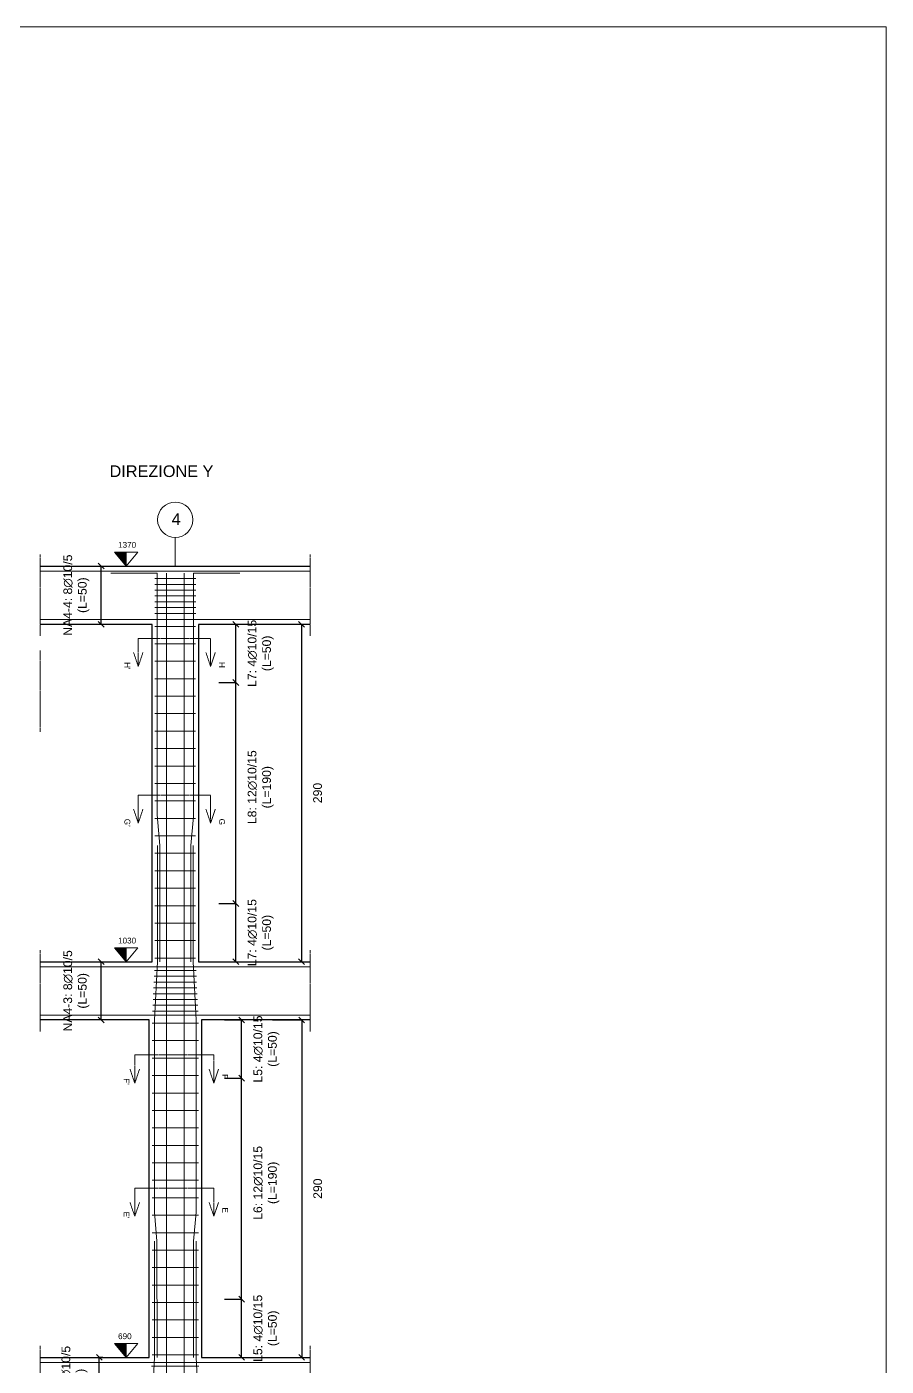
# Model space of a CAD drawing. Header units: millimetres. Extents: x -455371 to 117772, y -78417 to 116564.
# Drawn here: x -304260 to -296873, y 58713 to 70223 of the extents above; entities that cross this region are included whole.
import ezdxf

# ---------------------------------------------------------------- set-up
doc = ezdxf.new("R2010")
doc.units = ezdxf.units.MM
doc.linetypes.add('ACAD_ISO02W100', pattern=[15, 12, -3])
doc.layers.get('0').update_dxf_attribs({"color": 255})
for name, color, linetype, lineweight in [('armature', 5, 'Continuous', 18), ('Cls', 7, 'Continuous', 25), ('fili fissi', 210, 'Continuous', 18), ('quote', 5, 'Continuous', 15), ('Scritte', 7, 'Continuous', 15), ('staffe', 10, 'Continuous', 15), ('tratteggio 1 a 50', 230, 'ACAD_ISO02W100', 15)]:
    doc.layers.add(name, color=color, linetype=linetype, lineweight=lineweight)
doc.layers.add('RETINI', color=253, linetype='Continuous')
doc.styles.get("Standard").update_dxf_attribs({"font": 'arial.ttf'})
doc.dimstyles.new('scala1 a 50', dxfattribs={"dimtxt": 75, "dimasz": 50, "dimexe": 0.18, "dimexo": 250, "dimgap": 100, "dimtad": 2, "dimdec": 0, "dimlfac": 0.1, "dimzin": 0, "dimdsep": 46, "dimtxsty": 'Standard', "dimblk": 'OBLIQUE', "dimcen": -100, "dimadec": 0, "dimazin": 0, "dimtfac": 1, "dimtdec": 0, "dimtofl": 0, "dimtmove": 0, "dimatfit": 3, "dimfxl": 250, "dimfxlon": 1, "dimtolj": 1, "dimtzin": 0, "dimarcsym": 0})

# ---------------------------------------------------------------- blocks, each defined once
blk = doc.blocks.new('_Oblique')
at = {"color": 0, "linetype": 'ByBlock', "lineweight": -2}
blk.add_line((-0.5, -0.5), (0.5, 0.5), dxfattribs=at)
blk = doc.blocks.new('*D1661')
at = {"layer": 'Defpoints', "color": 0, "transparency": 16777216}
for p in [(-302859, 65089), (-302859, 62189), (-301898, 62189)]:
    blk.add_point(p, dxfattribs=at)
at = {"layer": 'quote', "color": 0, "lineweight": -2, "transparency": 16777216}
for p, q in [((-302148, 65089), (-301898, 65089)), ((-301898, 65089), (-301898, 62189)), ((-302148, 62189), (-301898, 62189))]:
    blk.add_line(p, q, dxfattribs=at)
at = {"layer": 'quote', "color": 0, "lineweight": -2, "transparency": 16777216, "xscale": 50, "yscale": 50, "zscale": 50}
for p, rotation in [((-301898, 65089), 90), ((-301898, 62189), 270)]:
    blk.add_blockref('_Oblique', p, dxfattribs=dict(at, rotation=rotation))
at = {"layer": 'quote', "color": 0, "transparency": 16777216, "insert": (-301760, 63639), "char_height": 75, "attachment_point": 5, "rotation": 90}
blk.add_mtext('\\A1;290', dxfattribs=at)
blk = doc.blocks.new('*D1658')
at = {"layer": 'Defpoints', "color": 0, "transparency": 16777216}
for p in [(-302809, 61689), (-302809, 58789), (-301897, 58789)]:
    blk.add_point(p, dxfattribs=at)
at = {"layer": 'quote', "color": 0, "lineweight": -2, "transparency": 16777216}
for p, q in [((-302147, 61689), (-301897, 61689)), ((-301897, 61689), (-301897, 58789)), ((-302147, 58789), (-301897, 58789))]:
    blk.add_line(p, q, dxfattribs=at)
at = {"layer": 'quote', "color": 0, "lineweight": -2, "transparency": 16777216, "xscale": 50, "yscale": 50, "zscale": 50}
for p, rotation in [((-301897, 61689), 90), ((-301897, 58789), 270)]:
    blk.add_blockref('_Oblique', p, dxfattribs=dict(at, rotation=rotation))
at = {"layer": 'quote', "color": 0, "transparency": 16777216, "insert": (-301759, 60239), "char_height": 75, "attachment_point": 5, "rotation": 90}
blk.add_mtext('\\A1;290', dxfattribs=at)
blk = doc.blocks.new('*D1745')
at = {"layer": 'Defpoints', "color": 0, "transparency": 16777216}
for p in [(-302809, 59289), (-302413, 59289), (-302809, 58789)]:
    blk.add_point(p, dxfattribs=at)
at = {"layer": 'quote', "color": 0, "lineweight": -2, "transparency": 16777216}
for p, q in [((-302559, 59289), (-302412, 59289)), ((-302413, 58789), (-302413, 59289)), ((-302559, 58789), (-302412, 58789))]:
    blk.add_line(p, q, dxfattribs=at)
at = {"layer": 'quote', "color": 0, "lineweight": -2, "transparency": 16777216, "xscale": 50, "yscale": 50, "zscale": 50}
for p, rotation in [((-302413, 59289), 90), ((-302413, 58789), 270)]:
    blk.add_blockref('_Oblique', p, dxfattribs=dict(at, rotation=rotation))
at = {"layer": 'quote', "color": 0, "transparency": 16777216, "insert": (-302200, 59039), "char_height": 75, "attachment_point": 5, "rotation": 90}
blk.add_mtext('\\A1;L5: {\\A0;4∅10/15} \\P(L=50)', dxfattribs=at)
blk = doc.blocks.new('*D1746')
at = {"layer": 'Defpoints', "color": 0, "transparency": 16777216}
for p in [(-302809, 61189), (-302413, 61189), (-302809, 59289)]:
    blk.add_point(p, dxfattribs=at)
at = {"layer": 'quote', "color": 0, "lineweight": -2, "transparency": 16777216}
for p, q in [((-302559, 61189), (-302412, 61189)), ((-302413, 59289), (-302413, 61189)), ((-302559, 59289), (-302412, 59289))]:
    blk.add_line(p, q, dxfattribs=at)
at = {"layer": 'quote', "color": 0, "lineweight": -2, "transparency": 16777216, "xscale": 50, "yscale": 50, "zscale": 50}
for p, rotation in [((-302413, 61189), 90), ((-302413, 59289), 270)]:
    blk.add_blockref('_Oblique', p, dxfattribs=dict(at, rotation=rotation))
at = {"layer": 'quote', "color": 0, "transparency": 16777216, "insert": (-302200, 60289), "char_height": 75, "attachment_point": 5, "rotation": 90}
blk.add_mtext('\\A1;L6: {\\A0;12∅10/15} \\P(L=190)', dxfattribs=at)
blk = doc.blocks.new('*D1747')
at = {"layer": 'Defpoints', "color": 0, "transparency": 16777216}
for p in [(-302809, 61689), (-302413, 61689), (-302809, 61189)]:
    blk.add_point(p, dxfattribs=at)
at = {"layer": 'quote', "color": 0, "lineweight": -2, "transparency": 16777216}
for p, q in [((-302559, 61689), (-302412, 61689)), ((-302413, 61189), (-302413, 61689)), ((-302559, 61189), (-302412, 61189))]:
    blk.add_line(p, q, dxfattribs=at)
at = {"layer": 'quote', "color": 0, "lineweight": -2, "transparency": 16777216, "xscale": 50, "yscale": 50, "zscale": 50}
for p, rotation in [((-302413, 61689), 90), ((-302413, 61189), 270)]:
    blk.add_blockref('_Oblique', p, dxfattribs=dict(at, rotation=rotation))
at = {"layer": 'quote', "color": 0, "transparency": 16777216, "insert": (-302200, 61439), "char_height": 75, "attachment_point": 5, "rotation": 90}
blk.add_mtext('\\A1;L5: {\\A0;4∅10/15} \\P(L=50)', dxfattribs=at)
blk = doc.blocks.new('*D1748')
at = {"layer": 'Defpoints', "color": 0, "transparency": 16777216}
for p in [(-302859, 62689), (-302463, 62689), (-302859, 62189)]:
    blk.add_point(p, dxfattribs=at)
at = {"layer": 'quote', "color": 0, "lineweight": -2, "transparency": 16777216}
for p, q in [((-302609, 62689), (-302462, 62689)), ((-302463, 62189), (-302463, 62689)), ((-302609, 62189), (-302462, 62189))]:
    blk.add_line(p, q, dxfattribs=at)
at = {"layer": 'quote', "color": 0, "lineweight": -2, "transparency": 16777216, "xscale": 50, "yscale": 50, "zscale": 50}
for p, rotation in [((-302463, 62689), 90), ((-302463, 62189), 270)]:
    blk.add_blockref('_Oblique', p, dxfattribs=dict(at, rotation=rotation))
at = {"layer": 'quote', "color": 0, "transparency": 16777216, "insert": (-302250, 62439), "char_height": 75, "attachment_point": 5, "rotation": 90}
blk.add_mtext('\\A1;L7: {\\A0;4∅10/15} \\P(L=50)', dxfattribs=at)
blk = doc.blocks.new('*D1749')
at = {"layer": 'Defpoints', "color": 0, "transparency": 16777216}
for p in [(-302859, 64589), (-302463, 64589), (-302859, 62689)]:
    blk.add_point(p, dxfattribs=at)
at = {"layer": 'quote', "color": 0, "lineweight": -2, "transparency": 16777216}
for p, q in [((-302609, 64589), (-302462, 64589)), ((-302463, 62689), (-302463, 64589)), ((-302609, 62689), (-302462, 62689))]:
    blk.add_line(p, q, dxfattribs=at)
at = {"layer": 'quote', "color": 0, "lineweight": -2, "transparency": 16777216, "xscale": 50, "yscale": 50, "zscale": 50}
for p, rotation in [((-302463, 64589), 90), ((-302463, 62689), 270)]:
    blk.add_blockref('_Oblique', p, dxfattribs=dict(at, rotation=rotation))
at = {"layer": 'quote', "color": 0, "transparency": 16777216, "insert": (-302250, 63689), "char_height": 75, "attachment_point": 5, "rotation": 90}
blk.add_mtext('\\A1;L8: {\\A0;12∅10/15} \\P(L=190)', dxfattribs=at)
blk = doc.blocks.new('*D1750')
at = {"layer": 'Defpoints', "color": 0, "transparency": 16777216}
for p in [(-302859, 65089), (-302463, 65089), (-302859, 64589)]:
    blk.add_point(p, dxfattribs=at)
at = {"layer": 'quote', "color": 0, "lineweight": -2, "transparency": 16777216}
for p, q in [((-302609, 65089), (-302462, 65089)), ((-302463, 64589), (-302463, 65089)), ((-302609, 64589), (-302462, 64589))]:
    blk.add_line(p, q, dxfattribs=at)
at = {"layer": 'quote', "color": 0, "lineweight": -2, "transparency": 16777216, "xscale": 50, "yscale": 50, "zscale": 50}
for p, rotation in [((-302463, 65089), 90), ((-302463, 64589), 270)]:
    blk.add_blockref('_Oblique', p, dxfattribs=dict(at, rotation=rotation))
at = {"layer": 'quote', "color": 0, "transparency": 16777216, "insert": (-302250, 64839), "char_height": 75, "attachment_point": 5, "rotation": 90}
blk.add_mtext('\\A1;L7: {\\A0;4∅10/15} \\P(L=50)', dxfattribs=at)
blk = doc.blocks.new('*U3110')
at = {"layer": 'staffe'}
blk.add_lwpolyline([(-200, 0), (200, 0)], dxfattribs=at)
blk = doc.blocks.new('*U3111')
at = {"layer": 'staffe', "color": 0, "linetype": 'ByBlock', "lineweight": -2, "transparency": 16777216}
for p in [(0, 0), (0, -150), (0, -300), (0, -450), (0, -600), (0, -750), (0, -900), (0, -1050), (0, -1200), (0, -1350), (0, -1500), (0, -1650), (0, -1800), (0, -1950), (0, -2100), (0, -2250), (0, -2400), (0, -2550), (0, -2700), (0, -2850)]:
    blk.add_blockref('*U3110', p, dxfattribs=at)
blk = doc.blocks.new('*U3112')
at = {"layer": 'staffe'}
blk.add_lwpolyline([(-175, 0), (175, 0)], dxfattribs=at)
blk = doc.blocks.new('*U3113')
at = {"layer": 'staffe', "color": 0, "linetype": 'ByBlock', "lineweight": -2, "transparency": 16777216}
for p in [(0, 0), (0, -150), (0, -300), (0, -450), (0, -600), (0, -750), (0, -900), (0, -1050), (0, -1200), (0, -1350), (0, -1500), (0, -1650), (0, -1800), (0, -1950), (0, -2100), (0, -2250), (0, -2400), (0, -2550), (0, -2700), (0, -2850)]:
    blk.add_blockref('*U3112', p, dxfattribs=at)
blk = doc.blocks.new('*D3147')
at = {"layer": 'Defpoints', "color": 0, "transparency": 16777216}
for p in [(-303620, 65589), (-303405, 65589), (-303405, 65089)]:
    blk.add_point(p, dxfattribs=at)
at = {"layer": 'quote', "color": 0, "lineweight": -2, "transparency": 16777216}
for p, q in [((-303620, 65589), (-303621, 65589)), ((-303620, 65089), (-303620, 65589)), ((-303620, 65089), (-303621, 65089))]:
    blk.add_line(p, q, dxfattribs=at)
at = {"layer": 'quote', "color": 0, "lineweight": -2, "transparency": 16777216, "xscale": 50, "yscale": 50, "zscale": 50}
for p, rotation in [((-303620, 65589), 90), ((-303620, 65089), 270)]:
    blk.add_blockref('_Oblique', p, dxfattribs=dict(at, rotation=rotation))
at = {"layer": 'quote', "color": 0, "transparency": 16777216, "insert": (-303834, 65339), "char_height": 75, "attachment_point": 5, "rotation": 90}
blk.add_mtext('\\A1;NA4-4: {\\A0;8∅10/5} \\P(L=50)', dxfattribs=at)
blk = doc.blocks.new('*D3148')
at = {"layer": 'Defpoints', "color": 0, "transparency": 16777216}
for p in [(-303620, 62189), (-303405, 62189), (-303405, 61689)]:
    blk.add_point(p, dxfattribs=at)
at = {"layer": 'quote', "color": 0, "lineweight": -2, "transparency": 16777216}
for p, q in [((-303620, 62189), (-303621, 62189)), ((-303620, 61689), (-303620, 62189)), ((-303620, 61689), (-303621, 61689))]:
    blk.add_line(p, q, dxfattribs=at)
at = {"layer": 'quote', "color": 0, "lineweight": -2, "transparency": 16777216, "xscale": 50, "yscale": 50, "zscale": 50}
for p, rotation in [((-303620, 62189), 90), ((-303620, 61689), 270)]:
    blk.add_blockref('_Oblique', p, dxfattribs=dict(at, rotation=rotation))
at = {"layer": 'quote', "color": 0, "transparency": 16777216, "insert": (-303834, 61939), "char_height": 75, "attachment_point": 5, "rotation": 90}
blk.add_mtext('\\A1;NA4-3: {\\A0;8∅10/5} \\P(L=50)', dxfattribs=at)
blk = doc.blocks.new('*D3149')
at = {"layer": 'Defpoints', "color": 0, "transparency": 16777216}
for p in [(-303637, 58789), (-303355, 58789), (-303355, 58289)]:
    blk.add_point(p, dxfattribs=at)
at = {"layer": 'quote', "color": 0, "lineweight": -2, "transparency": 16777216}
for p, q in [((-303605, 58789), (-303637, 58789)), ((-303637, 58289), (-303637, 58789)), ((-303605, 58289), (-303637, 58289))]:
    blk.add_line(p, q, dxfattribs=at)
at = {"layer": 'quote', "color": 0, "lineweight": -2, "transparency": 16777216, "xscale": 50, "yscale": 50, "zscale": 50}
for p, rotation in [((-303637, 58789), 90), ((-303637, 58289), 270)]:
    blk.add_blockref('_Oblique', p, dxfattribs=dict(at, rotation=rotation))
at = {"layer": 'quote', "color": 0, "transparency": 16777216, "insert": (-303850, 58539), "char_height": 75, "attachment_point": 5, "rotation": 90}
blk.add_mtext('\\A1;NA4-2: {\\A0;8∅10/5} \\P(L=50)', dxfattribs=at)

msp = doc.modelspace()

# ---------------------------------------------------------------- hatches: boundary and pattern name
at = {"layer": 'RETINI'}
h = msp.add_hatch(color=256, dxfattribs=at)
h.dxf.hatch_style = 1
h.paths.add_polyline_path([(-303504.5, 65709.9), (-303404.5, 65588.5), (-303404.5, 65709.9)])
h = msp.add_hatch(color=256, dxfattribs=at)
h.dxf.hatch_style = 1
h.paths.add_polyline_path([(-303504.5, 62309.9), (-303404.5, 62188.5), (-303404.5, 62309.9)])
h = msp.add_hatch(color=256, dxfattribs=at)
h.dxf.hatch_style = 1
h.paths.add_polyline_path([(-303504.5, 58909.9), (-303404.5, 58788.5), (-303404.5, 58909.9)])

# ---------------------------------------------------------------- linework, layer by layer
at = {"layer": 'armature'}
for points in [[(-304143.7, 65546.5), (-304143.7, 65546.5), (-304143.7, 65546.5), (-301822.8, 65546.5)], [(-303538.5, 65527.5), (-303138.9, 65527.5)], [(-303116.5, 62188.5), (-303116.5, 63188.5), (-303138.9, 63451.2), (-303138.9, 65527.5)], [(-303060.2, 65527.5), (-303060.2, 50755.5)], [(-302906.4, 65527.5), (-302906.4, 50755.5)], [(-302427.9, 65527.5), (-302827.8, 65527.5), (-302827.8, 63438.5), (-302849.9, 63188.5), (-302849.9, 62188.5)], [(-304143.7, 65130.5), (-304143.7, 65130.5), (-304143.7, 65130.5), (-301822.8, 65130.5)], [(-303137.5, 63188.5), (-303137.5, 62188.5), (-303162.5, 61688.5), (-303162.5, 60038.5), (-303140.7, 59788.5), (-303140.5, 58788.5)], [(-302827.1, 58788.5), (-302827.1, 59788.5), (-302804.4, 60038.5), (-302804.9, 61688.5), (-302830.4, 62188.5), (-302830.1, 63188.5)], [(-304143.7, 62146.5), (-304143.7, 62146.5), (-304143.7, 62146.5), (-301822.8, 62146.5)], [(-304143.7, 61730.5), (-304143.7, 61730.5), (-304143.7, 61730.5), (-301822.8, 61730.5)], [(-303162.5, 59788.5), (-303162.5, 58789.1)], [(-302804.5, 59788.5), (-302804.5, 58789.1)], [(-304143.7, 58746.5), (-304143.7, 58746.5), (-304143.7, 58746.5), (-301822.8, 58746.5)], [(-303162.5, 58789.1), (-303187.5, 58288)], [(-302779.5, 58288), (-302804.5, 58789.1)]]:
    msp.add_lwpolyline(points, dxfattribs=at)
at = {"layer": 'Cls'}
for points in [[(-304143.7, 65588.5), (-303183.5, 65588.5), (-302783.5, 65588.5), (-301822.8, 65588.5)], [(-304143.7, 62188.5), (-303183.5, 62188.5), (-303183.5, 65088.5), (-304143.7, 65088.5)], [(-301822.8, 65088.5), (-302783.5, 65088.5), (-302783.5, 62188.5), (-301822.8, 62188.5)], [(-304143.7, 58788.5), (-303208.5, 58788.5), (-303208.5, 61688.5), (-304143.7, 61688.5)], [(-301822.8, 61688.5), (-302758.5, 61688.5), (-302758.5, 58788.5), (-301822.8, 58788.5)]]:
    msp.add_lwpolyline(points, dxfattribs=at)
at = {"layer": 'fili fissi'}
msp.add_lwpolyline([(-302983.5, 65588.5), (-302983.5, 65835.3)], dxfattribs=at)
msp.add_circle((-302983.5, 65986.9), 151.6, dxfattribs=at)
at = {"layer": 'quote'}
msp.add_lwpolyline([(-348520.9, 70223.3), (-296872.7, 70223.3), (-296872.7, 47890.5), (-348520.9, 47890.5)], close=True, dxfattribs=at)
for points in [[(-303404.5, 65588.5), (-303504.5, 65709.9), (-303304.5, 65709.9), (-303404.5, 65588.5)], [(-303404.5, 65588.5), (-303404.5, 65709.9)], [(-303404.5, 62188.5), (-303504.5, 62309.9), (-303304.5, 62309.9), (-303404.5, 62188.5)], [(-303404.5, 62188.5), (-303404.5, 62309.9)], [(-303404.5, 58788.5), (-303504.5, 58909.9), (-303304.5, 58909.9), (-303404.5, 58788.5)], [(-303404.5, 58788.5), (-303404.5, 58909.9)]]:
    msp.add_lwpolyline(points, dxfattribs=at)
at = {"layer": 'staffe'}
for points in [[(-303158.5, 65482.1), (-302807.9, 65482.1)], [(-303158.5, 65431.4), (-302807.9, 65432.1)], [(-303158.5, 65382.1), (-302807.9, 65382.1)], [(-303158.5, 65332.1), (-302807.9, 65332.1)], [(-303158.5, 65282.1), (-302807.9, 65282.1)], [(-303158.5, 65232.8), (-302807.9, 65232.1)], [(-303158.5, 65182.1), (-302807.9, 65182.1)], [(-303164.7, 62064.6), (-302802.3, 62064.6)], [(-303162, 62114.6), (-302805, 62114.6)], [(-303169.7, 61964.6), (-302797.3, 61964.6)], [(-303167.2, 62014.6), (-302799.8, 62014.6)], [(-302789.8, 61814.6), (-303177.2, 61814.6)], [(-303174.7, 61864.6), (-302792.3, 61864.6)], [(-303172.2, 61914.6), (-302794.8, 61914.6)], [(-303179.7, 61764.6), (-302787.3, 61764.6)], [(-303187, 58714.6), (-302780, 58714.6)]]:
    msp.add_lwpolyline(points, dxfattribs=at)
at = {"layer": 'tratteggio 1 a 50'}
for p, q in [((-302679.9, 64967.8), (-303301.6, 64967.8)), ((-303301.6, 64967.8), (-303301.6, 64726)), ((-302679.9, 64726), (-302679.9, 64967.8)), ((-303301.6, 64726), (-303342, 64845.5)), ((-303261.2, 64845.5), (-303301.6, 64726)), ((-302720.3, 64845.5), (-302720.3, 64845.5)), ((-302720.3, 64845.5), (-302679.9, 64726)), ((-302679.9, 63621.9), (-303301.6, 63621.9)), ((-303301.6, 63621.9), (-303301.6, 63380.1)), ((-302679.9, 63380.1), (-302679.9, 63621.9)), ((-303301.6, 63380.1), (-303342, 63499.7)), ((-303261.2, 63499.7), (-303301.6, 63380.1)), ((-302720.3, 63499.7), (-302720.3, 63499.7)), ((-302720.3, 63499.7), (-302679.9, 63380.1)), ((-302652.1, 61388.9), (-303331.6, 61388.9)), ((-303331.6, 61388.9), (-303331.6, 61147)), ((-302652.1, 61147), (-302652.1, 61388.9)), ((-303331.6, 61147), (-303372, 61266.6)), ((-303372, 61266.6), (-303372, 61266.6)), ((-303291.3, 61266.6), (-303331.6, 61147)), ((-303291.3, 61266.6), (-303291.3, 61266.6)), ((-302692.5, 61266.6), (-302692.5, 61266.6)), ((-302692.5, 61266.6), (-302652.1, 61147)), ((-302652.1, 60243.5), (-303331.6, 60243.5)), ((-303331.6, 60243.5), (-303331.6, 60001.7)), ((-302652.1, 60001.7), (-302652.1, 60243.5)), ((-303331.6, 60001.7), (-303372, 60121.2)), ((-303372, 60121.2), (-303372, 60121.2)), ((-303291.3, 60121.2), (-303331.6, 60001.7)), ((-303291.3, 60121.2), (-303291.3, 60121.2)), ((-302692.5, 60121.2), (-302692.5, 60121.2)), ((-302692.5, 60121.2), (-302652.1, 60001.7))]:
    msp.add_line(p, q, dxfattribs=at)
for points in [[(-304143.7, 65688.5), (-304143.7, 64988.5)], [(-301822.8, 65688.5), (-301822.8, 64988.5)], [(-304143.7, 64863.4), (-304143.7, 64163.4)], [(-304143.7, 62288.5), (-304143.7, 61588.5)], [(-301822.8, 62288.5), (-301822.8, 61588.5)], [(-304143.7, 58888.5), (-304143.7, 58188.5)], [(-301822.8, 58888.5), (-301822.8, 58188.5)]]:
    msp.add_lwpolyline(points, dxfattribs=at)
for points in [[(-302679.9, 64726), (-302639.5, 64845.5), (-302639.5, 64845.5), (-302639.5, 64845.5)], [(-302679.9, 63380.1), (-302639.5, 63499.7), (-302639.5, 63499.7), (-302639.5, 63499.7)], [(-302652.1, 61147), (-302611.7, 61266.6), (-302611.7, 61266.6), (-302611.7, 61266.6)], [(-302652.1, 61147), (-302611.7, 61266.6), (-302611.7, 61266.6), (-302611.7, 61266.6)], [(-302652.1, 60001.7), (-302611.7, 60121.2), (-302611.7, 60121.2), (-302611.7, 60121.2)], [(-302652.1, 60001.7), (-302611.7, 60121.2), (-302611.7, 60121.2), (-302611.7, 60121.2)]]:
    msp.add_lwpolyline(points, close=True, dxfattribs=at)

# ---------------------------------------------------------------- block references
at = {"layer": 'staffe'}
for name, p in [('*U3113', (-302983.8, 65070.9)), ('*U3111', (-302983.5, 61661))]:
    msp.add_blockref(name, p, dxfattribs=at)

# ---------------------------------------------------------------- texts
at = {"layer": 'Cls'}
for s, p in [("F'", (-303428.2, 61188.1)), ("E'", (-303428.2, 60042.8))]:
    msp.add_text(s, height=50, rotation=270, dxfattribs=at).set_placement(p)
at = {"layer": 'Scritte', "attachment_point": 1}
for s, width, heights, insert, char_height in [('DIREZIONE Y', 1464.25, [0], (-303548.4, 66454.4), 100), ('4', 100, [92.1], (-303014.9, 66042.7), 100), ('1370', 147.198, [0], (-303475.3, 65796.1), 50), ('1030', 147.198, [0], (-303475.3, 62396.1), 50), ('690', 147.198, [0], (-303475.3, 58996.1), 50)]:
    msp.add_mtext_dynamic_manual_height_columns(s, width=width, gutter_width=12.5, heights=heights, dxfattribs=dict(at, insert=insert, char_height=char_height))
at = {"layer": 'Scritte', "char_height": 50, "attachment_point": 1, "rotation": 270}
for s, width, insert in [("H'", 371.945, (-303370.3, 64763.6)), ('H', 89.729, (-302556.9, 64764.6)), ("G'", 371.945, (-303370.3, 63417.7)), ('G', 89.729, (-302556.9, 63418.7)), ('F', 371.945, (-302529.1, 61223.1)), ('E', 371.945, (-302529.1, 60077.8))]:
    msp.add_mtext_dynamic_manual_height_columns(s, width=width, gutter_width=12.5, heights=[0], dxfattribs=dict(at, insert=insert))

# ---------------------------------------------------------------- dimensions: what is measured, and where the dimension line sits
at = {"layer": 'quote'}
for base, p1, p2, text, picture, middle in [((-303620.5, 65588.5), (-303404.9, 65088.5), (-303404.9, 65588.5), 'NA4-4: {\\A0;8∅10/5} \\P(L=<>)', '*D3147', (-303620.5, 65338.5)), ((-302462.6, 65088.5), (-302858.5, 64588.5), (-302858.5, 65088.5), 'L7: {\\A0;4∅10/15} \\P(L=<>)', '*D1750', (-302462.6, 64838.5)), ((-302462.6, 64588.5), (-302858.5, 62688.5), (-302858.5, 64588.5), 'L8: {\\A0;12∅10/15} \\P(L=<>)', '*D1749', (-302462.6, 63688.5)), ((-302462.6, 62688.5), (-302858.5, 62188.5), (-302858.5, 62688.5), 'L7: {\\A0;4∅10/15} \\P(L=<>)', '*D1748', (-302462.6, 62438.5)), ((-303620.5, 62188.5), (-303404.9, 61688.5), (-303404.9, 62188.5), 'NA4-3: {\\A0;8∅10/5} \\P(L=<>)', '*D3148', (-303620.5, 61938.5)), ((-302412.6, 61688.5), (-302808.5, 61188.5), (-302808.5, 61688.5), 'L5: {\\A0;4∅10/15} \\P(L=<>)', '*D1747', (-302412.6, 61438.5)), ((-302412.6, 61188.5), (-302808.5, 59288.5), (-302808.5, 61188.5), 'L6: {\\A0;12∅10/15} \\P(L=<>)', '*D1746', (-302412.6, 60288.5)), ((-302412.6, 59288.5), (-302808.5, 58788.5), (-302808.5, 59288.5), 'L5: {\\A0;4∅10/15} \\P(L=<>)', '*D1745', (-302412.6, 59038.5)), ((-303636.8, 58788.5), (-303354.9, 58288.5), (-303354.9, 58788.5), 'NA4-2: {\\A0;8∅10/5} \\P(L=<>)', '*D3149', (-303636.8, 58538.5))]:
    dim = msp.add_linear_dim(base=base, p1=p1, p2=p2, angle=90, text=text, dimstyle='scala1 a 50', dxfattribs=at)
    dim.commit()
    dim.dimension.update_dxf_attribs({"geometry": picture, "text_midpoint": middle, "dimtype": 161})
for base, p1, p2, picture, middle in [((-301898, 62188.5), (-302858.5, 65088.5), (-302858.5, 62188.5), '*D1661', (-301759.7, 63638.5)), ((-301897.5, 58788.5), (-302808.5, 61688.5), (-302808.5, 58788.5), '*D1658', (-301759.2, 60238.5))]:
    dim = msp.add_linear_dim(base=base, p1=p1, p2=p2, angle=90, dimstyle='scala1 a 50', dxfattribs=at)
    dim.commit()
    dim.dimension.update_dxf_attribs({"geometry": picture, "text_midpoint": middle})

doc.saveas('drawing.dxf')
